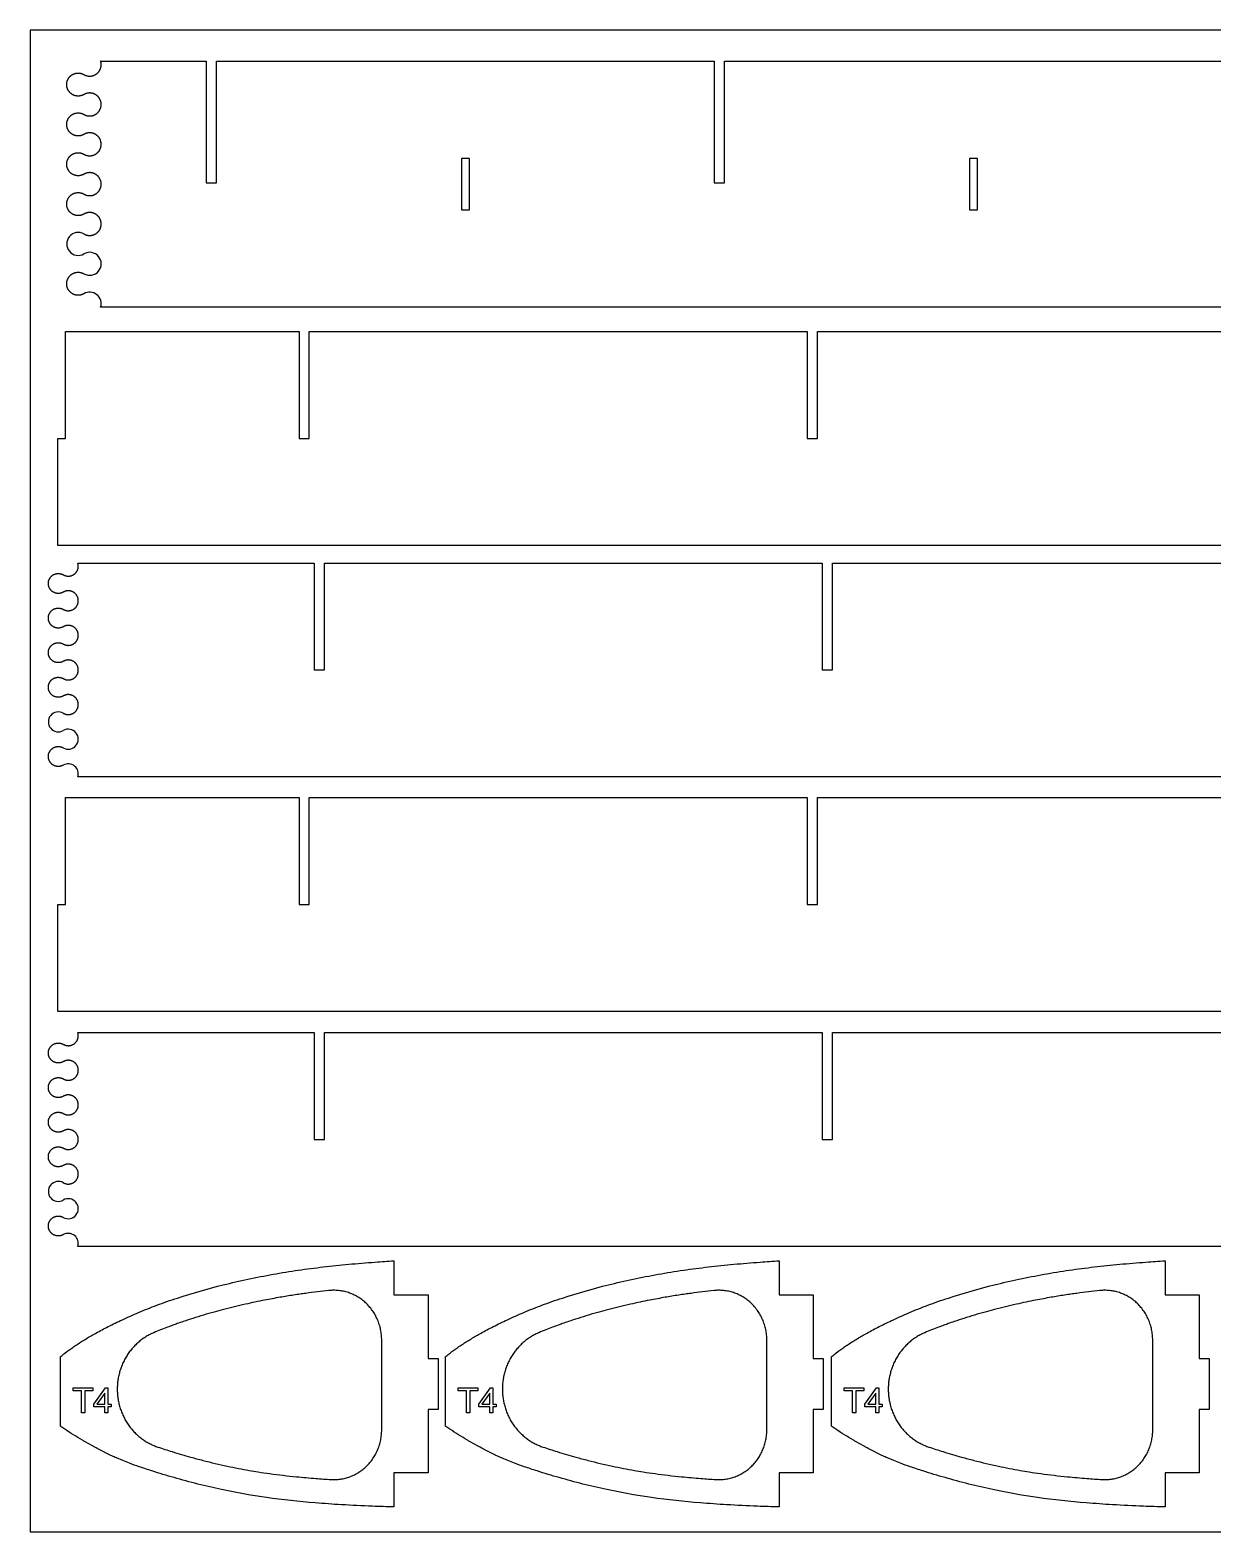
# Model space of a CAD drawing. Header units: millimetres. Extents: x -1485 to 1304, y -887 to 371.
# Drawn here: x -1485 to -1013, y -229 to 371 of the extents above; entities that cross this region are included whole.
import ezdxf

# ---------------------------------------------------------------- set-up
doc = ezdxf.new("R2010")
doc.units = ezdxf.units.MM
doc.header["$MEASUREMENT"] = 0
doc.layers.add('Predeterminada', color=18, linetype='Continuous', true_color=0x000000)
doc.layers.add('Predeterminado', color=18, linetype='Continuous', true_color=0x000000)

msp = doc.modelspace()

# ---------------------------------------------------------------- linework, layer by layer
at = {"layer": 'Predeterminada'}
for p, q in [((-1457.212, 358.891), (-1415.008, 358.891)), ((-1415.008, 358.891), (-1415.008, 310.26)), ((-1410.931, 310.26), (-1410.931, 358.891)), ((-1410.931, 358.891), (-1313.52, 358.891)), ((-1313.52, 358.891), (-1309.442, 358.891)), ((-1309.442, 358.891), (-1212.031, 358.891)), ((-1212.031, 358.891), (-1212.031, 310.26)), ((-1207.953, 310.26), (-1207.953, 358.891)), ((-1207.953, 358.891), (-1110.542, 358.891)), ((-1110.542, 358.891), (-1106.465, 358.891)), ((-1106.465, 358.891), (-1009.053, 358.891)), ((-1463.875, 345.524), (-1463.875, 345.524)), ((-1415.008, 310.26), (-1412.97, 310.26)), ((-1412.97, 310.26), (-1410.931, 310.26)), ((-1212.031, 310.26), (-1209.992, 310.26)), ((-1209.992, 310.26), (-1207.953, 310.26)), ((-1412.97, 260.542), (-1457.212, 260.542)), ((-1209.992, 260.542), (-1412.97, 260.542)), ((-1007.015, 260.542), (-1209.992, 260.542)), ((-1466.322, 158.351), (-1371.872, 158.351)), ((-1371.872, 158.351), (-1371.872, 115.646)), ((-1367.794, 115.646), (-1367.794, 158.351)), ((-1367.794, 158.351), (-1168.894, 158.351)), ((-1168.894, 158.351), (-1168.894, 115.646)), ((-1164.817, 115.646), (-1164.817, 158.351)), ((-1164.817, 158.351), (-965.917, 158.351)), ((-1472.109, 146.741), (-1472.109, 146.741)), ((-1371.872, 115.646), (-1367.794, 115.646)), ((-1168.894, 115.646), (-1166.855, 115.646)), ((-1166.855, 115.646), (-1164.817, 115.646)), ((-758.862, 72.928), (-1466.322, 72.928)), ((-1466.322, -29.219), (-1371.872, -29.219)), ((-1371.872, -29.219), (-1371.872, -71.924)), ((-1367.794, -71.924), (-1367.794, -29.219)), ((-1367.794, -29.219), (-1168.894, -29.219)), ((-1168.894, -29.219), (-1168.894, -71.924)), ((-1164.817, -71.924), (-1164.817, -29.219)), ((-1164.817, -29.219), (-965.917, -29.219)), ((-1472.109, -40.829), (-1472.109, -40.829)), ((-1371.872, -71.924), (-1367.794, -71.924)), ((-1168.894, -71.924), (-1166.855, -71.924)), ((-1166.855, -71.924), (-1164.817, -71.924)), ((-758.862, -114.642), (-1466.322, -114.642)), ((-1344.904, -173.437), (-1344.904, -152.061)), ((-1191.053, -173.437), (-1191.053, -152.061)), ((-1036.876, -173.437), (-1036.876, -152.061)), ((-1468.154, -172.344, -4796.231), (-1468.154, -171.199, -4796.231)), ((-1468.154, -171.199, -4796.231), (-1460.322, -171.199, -4796.231)), ((-1464.901, -172.344, -4796.231), (-1468.154, -172.344, -4796.231)), ((-1464.901, -181.139, -4796.231), (-1464.901, -172.344, -4796.231)), ((-1460.322, -172.344, -4796.231), (-1463.575, -172.344, -4796.231)), ((-1463.575, -172.344, -4796.231), (-1463.575, -181.139, -4796.231)), ((-1460.322, -171.199, -4796.231), (-1460.322, -172.344, -4796.231)), ((-1459.901, -177.645, -4796.231), (-1455.262, -171.199, -4796.231)), ((-1455.503, -173.21, -4796.231), (-1458.694, -177.645, -4796.231)), ((-1455.503, -177.645, -4796.231), (-1455.503, -173.21, -4796.231)), ((-1455.262, -171.199, -4796.231), (-1454.298, -171.199, -4796.231)), ((-1454.298, -171.199, -4796.231), (-1454.298, -177.645, -4796.231)), ((-1344.904, -187.922), (-1344.904, -173.437)), ((-1314.303, -172.344, -4796.231), (-1314.303, -171.199, -4796.231)), ((-1314.303, -171.199, -4796.231), (-1306.472, -171.199, -4796.231)), ((-1311.05, -172.344, -4796.231), (-1314.303, -172.344, -4796.231)), ((-1311.05, -181.139, -4796.231), (-1311.05, -172.344, -4796.231)), ((-1306.472, -172.344, -4796.231), (-1309.725, -172.344, -4796.231)), ((-1309.725, -172.344, -4796.231), (-1309.725, -181.139, -4796.231)), ((-1306.472, -171.199, -4796.231), (-1306.472, -172.344, -4796.231)), ((-1306.05, -177.645, -4796.231), (-1301.412, -171.199, -4796.231)), ((-1301.653, -173.21, -4796.231), (-1304.844, -177.645, -4796.231)), ((-1301.653, -177.645, -4796.231), (-1301.653, -173.21, -4796.231)), ((-1301.412, -171.199, -4796.231), (-1300.448, -171.199, -4796.231)), ((-1300.448, -171.199, -4796.231), (-1300.448, -177.645, -4796.231)), ((-1191.053, -187.922), (-1191.053, -173.437)), ((-1160.126, -172.344, -4796.231), (-1160.126, -171.199, -4796.231)), ((-1160.126, -171.199, -4796.231), (-1152.295, -171.199, -4796.231)), ((-1156.873, -172.344, -4796.231), (-1160.126, -172.344, -4796.231)), ((-1156.873, -181.139, -4796.231), (-1156.873, -172.344, -4796.231)), ((-1152.295, -172.344, -4796.231), (-1155.548, -172.344, -4796.231)), ((-1155.548, -172.344, -4796.231), (-1155.548, -181.139, -4796.231)), ((-1152.295, -171.199, -4796.231), (-1152.295, -172.344, -4796.231)), ((-1151.873, -177.645, -4796.231), (-1147.235, -171.199, -4796.231)), ((-1147.476, -173.21, -4796.231), (-1150.667, -177.645, -4796.231)), ((-1147.476, -177.645, -4796.231), (-1147.476, -173.21, -4796.231)), ((-1147.235, -171.199, -4796.231), (-1146.271, -171.199, -4796.231)), ((-1146.271, -171.199, -4796.231), (-1146.271, -177.645, -4796.231)), ((-1036.876, -187.922), (-1036.876, -173.437)), ((-1459.901, -178.79, -4796.231), (-1459.901, -177.645, -4796.231)), ((-1455.503, -178.79, -4796.231), (-1459.901, -178.79, -4796.231)), ((-1458.694, -177.645, -4796.231), (-1455.503, -177.645, -4796.231)), ((-1455.503, -181.139, -4796.231), (-1455.503, -178.79, -4796.231)), ((-1454.298, -177.645, -4796.231), (-1452.973, -177.645, -4796.231)), ((-1452.973, -178.79, -4796.231), (-1454.298, -178.79, -4796.231)), ((-1454.298, -178.79, -4796.231), (-1454.298, -181.139, -4796.231)), ((-1452.973, -177.645, -4796.231), (-1452.973, -178.79, -4796.231)), ((-1306.05, -178.79, -4796.231), (-1306.05, -177.645, -4796.231)), ((-1301.653, -178.79, -4796.231), (-1306.05, -178.79, -4796.231)), ((-1304.844, -177.645, -4796.231), (-1301.653, -177.645, -4796.231)), ((-1301.653, -181.139, -4796.231), (-1301.653, -178.79, -4796.231)), ((-1300.448, -177.645, -4796.231), (-1299.123, -177.645, -4796.231)), ((-1299.123, -178.79, -4796.231), (-1300.448, -178.79, -4796.231)), ((-1300.448, -178.79, -4796.231), (-1300.448, -181.139, -4796.231)), ((-1299.123, -177.645, -4796.231), (-1299.123, -178.79, -4796.231)), ((-1151.873, -178.79, -4796.231), (-1151.873, -177.645, -4796.231)), ((-1147.476, -178.79, -4796.231), (-1151.873, -178.79, -4796.231)), ((-1150.667, -177.645, -4796.231), (-1147.476, -177.645, -4796.231)), ((-1147.476, -181.139, -4796.231), (-1147.476, -178.79, -4796.231)), ((-1146.271, -177.645, -4796.231), (-1144.946, -177.645, -4796.231)), ((-1144.946, -178.79, -4796.231), (-1146.271, -178.79, -4796.231)), ((-1146.271, -178.79, -4796.231), (-1146.271, -181.139, -4796.231)), ((-1144.946, -177.645, -4796.231), (-1144.946, -178.79, -4796.231)), ((-1463.575, -181.139, -4796.231), (-1464.901, -181.139, -4796.231)), ((-1454.298, -181.139, -4796.231), (-1455.503, -181.139, -4796.231)), ((-1309.725, -181.139, -4796.231), (-1311.05, -181.139, -4796.231)), ((-1300.448, -181.139, -4796.231), (-1301.653, -181.139, -4796.231)), ((-1155.548, -181.139, -4796.231), (-1156.873, -181.139, -4796.231)), ((-1146.271, -181.139, -4796.231), (-1147.476, -181.139, -4796.231))]:
    msp.add_line(p, q, dxfattribs=at)
for points in [[(-1485.405, -228.716), (-585.405, -228.716), (-585.405, 371.284), (-1485.405, 371.284), (-1485.405, -228.716)], [(-1313.081, 299.52), (-1309.881, 299.52), (-1309.881, 319.91), (-1313.081, 319.91), (-1313.081, 299.52)], [(-1110.103, 299.52), (-1106.903, 299.52), (-1106.903, 319.91), (-1110.103, 319.91), (-1110.103, 299.52)]]:
    msp.add_lwpolyline(points, dxfattribs=at)
for centre, radius, start, end in [((-1466.172, 285.844), 4.594, 60.000006, 299.999992), ((-1461.577, 277.887), 4.594, 239.999997, 120.000011), ((-1461.577, 261.972), 4.594, 341.860307, 119.999981), ((-1474.104, 94.905), 3.99, 60.000006, 299.999992), ((-1470.114, 87.993), 3.99, 239.999997, 120.000011), ((-1470.114, 74.17), 3.99, 341.860307, 119.999981), ((-1474.104, -92.665), 3.99, 60.000006, 299.999992), ((-1470.114, -99.577), 3.99, 239.999997, 120.000011), ((-1470.114, -113.4), 3.99, 341.860307, 119.999981)]:
    msp.add_arc(centre, radius, start, end, dxfattribs=at)
for points, weights, knots in [([(-1470.766, 349.503), (-1470.766, 352.155), (-1468.469, 353.482), (-1466.172, 354.808), (-1463.875, 353.482)], [1, 0.866025424858, 1, 0.866025424858, 1], [1451.956567, 1451.956567, 1451.956567, 1460.3341467, 1460.3341467, 1468.7117265, 1468.7117265, 1468.7117265]), ([(-1463.875, 353.482), (-1461.577, 352.155), (-1459.28, 353.482), (-1456.983, 354.808), (-1456.983, 357.46), (-1456.983, 358.194), (-1457.212, 358.891)], [1, 0.866025424858, 1, 0.866025424858, 1, 0.95898069238, 0.943079338608], [1468.7117265, 1468.7117265, 1468.7117265, 1477.0893062, 1477.0893062, 1485.4668859, 1485.4668859, 1488.031869, 1488.031869, 1488.031869]), ([(-1463.875, 345.524), (-1465.834, 344.393), (-1467.925, 345.256), (-1470.016, 346.12), (-1470.607, 348.304), (-1470.766, 348.893), (-1470.766, 349.503)], [1, 0.897117578566, 1, 0.897117578566, 1, 0.970006384691, 0.957501023386], [1435.1790604, 1435.1790604, 1435.1790604, 1442.5005814, 1442.5005814, 1449.8221024, 1449.8221024, 1451.956567, 1451.956567, 1451.956567]), ([(-1463.875, 337.567), (-1461.577, 336.241), (-1459.28, 337.567), (-1456.983, 338.893), (-1456.983, 341.546), (-1456.983, 344.198), (-1459.28, 345.524), (-1461.577, 346.85), (-1463.875, 345.524)], [1, 0.866025424858, 1, 0.866025424858, 1, 0.866025424858, 1, 0.866025424858, 1], [1401.6687388, 1401.6687388, 1401.6687388, 1410.0463185, 1410.0463185, 1418.4238982, 1418.4238982, 1426.801478, 1426.801478, 1435.1790577, 1435.1790577, 1435.1790577]), ([(-1463.875, 329.609), (-1466.172, 328.283), (-1468.469, 329.609), (-1470.766, 330.936), (-1470.766, 333.588), (-1470.766, 336.241), (-1468.469, 337.567), (-1466.172, 338.893), (-1463.875, 337.567)], [1, 0.866025424858, 1, 0.866025424858, 1, 0.866025424858, 1, 0.866025424858, 1], [1368.1584198, 1368.1584198, 1368.1584198, 1376.5359996, 1376.5359996, 1384.9135793, 1384.9135793, 1393.291159, 1393.291159, 1401.6687388, 1401.6687388, 1401.6687388]), ([(-1463.875, 321.652), (-1461.577, 320.326), (-1459.28, 321.652), (-1456.983, 322.978), (-1456.983, 325.631), (-1456.983, 328.283), (-1459.28, 329.609), (-1461.577, 330.936), (-1463.875, 329.609)], [1, 0.866025424858, 1, 0.866025424858, 1, 0.866025424858, 1, 0.866025424858, 1], [1334.6481009, 1334.6481009, 1334.6481009, 1343.0256806, 1343.0256806, 1351.4032603, 1351.4032603, 1359.7808401, 1359.7808401, 1368.1584198, 1368.1584198, 1368.1584198]), ([(-1463.875, 313.695), (-1466.172, 312.369), (-1468.469, 313.695), (-1470.766, 315.021), (-1470.766, 317.673), (-1470.766, 320.326), (-1468.469, 321.652), (-1466.172, 322.978), (-1463.875, 321.652)], [1, 0.866025424858, 1, 0.866025424858, 1, 0.866025424858, 1, 0.866025424858, 1], [1301.1377819, 1301.1377819, 1301.1377819, 1309.5153617, 1309.5153617, 1317.8929414, 1317.8929414, 1326.2705211, 1326.2705211, 1334.6481009, 1334.6481009, 1334.6481009]), ([(-1463.875, 305.737), (-1461.577, 304.411), (-1459.28, 305.737), (-1456.983, 307.064), (-1456.983, 309.716), (-1456.983, 312.369), (-1459.28, 313.695), (-1461.577, 315.021), (-1463.875, 313.695)], [0.999999995439, 0.866025427138, 1, 0.866025424858, 1, 0.866025424858, 1, 0.866025424858, 1], [1267.627463, 1267.627463, 1267.627463, 1276.0050426, 1276.0050426, 1284.3826224, 1284.3826224, 1292.7602022, 1292.7602022, 1301.1377819, 1301.1377819, 1301.1377819]), ([(-1463.875, 297.78), (-1466.172, 296.454), (-1468.469, 297.78), (-1470.766, 299.106), (-1470.766, 301.759), (-1470.766, 304.411), (-1468.469, 305.737), (-1466.172, 307.064), (-1463.875, 305.737)], [1, 0.866025424858, 1, 0.866025424858, 1, 0.866025424858, 1, 0.866025427138, 0.999999995439], [1234.1171441, 1234.1171441, 1234.1171441, 1242.4947238, 1242.4947238, 1250.8723036, 1250.8723036, 1259.2498834, 1259.2498834, 1267.627463, 1267.627463, 1267.627463]), ([(-1463.875, 289.823), (-1461.577, 288.496), (-1459.28, 289.823), (-1456.983, 291.149), (-1456.983, 293.801), (-1456.983, 296.454), (-1459.28, 297.78), (-1461.577, 299.106), (-1463.875, 297.78)], [0.999999936116, 0.866025429769, 1, 0.866025397827, 1, 0.866025397827, 1, 0.866025397827, 1], [1200.6068211, 1200.6068211, 1200.6068211, 1208.9844003, 1208.9844003, 1217.3619816, 1217.3619816, 1225.7395628, 1225.7395628, 1234.1171441, 1234.1171441, 1234.1171441]), ([(-1470.766, 269.929), (-1470.766, 272.582), (-1468.469, 273.908), (-1466.172, 275.234), (-1463.875, 273.908)], [0.999999936116, 0.866025463444, 1, 0.866025431502, 1], [1116.8310197, 1116.8310197, 1116.8310197, 1125.2085984, 1125.2085984, 1133.5861792, 1133.5861792, 1133.5861792]), ([(-1463.875, 265.951), (-1465.834, 264.819), (-1467.925, 265.683), (-1470.016, 266.546), (-1470.607, 268.73), (-1470.766, 269.319), (-1470.766, 269.929)], [1, 0.897117578566, 1, 0.897117578566, 1, 0.970006384691, 0.957501023386], [1100.0535131, 1100.0535131, 1100.0535131, 1107.3750341, 1107.3750341, 1114.6965551, 1114.6965551, 1116.8310197, 1116.8310197, 1116.8310197]), ([(-1472.109, 153.653), (-1470.114, 152.501), (-1468.119, 153.653), (-1466.123, 154.805), (-1466.123, 157.109), (-1466.123, 157.746), (-1466.322, 158.351)], [1, 0.866025424858, 1, 0.866025424858, 1, 0.95898069238, 0.943079338608], [1468.7117265, 1468.7117265, 1468.7117265, 1477.0893062, 1477.0893062, 1485.4668859, 1485.4668859, 1488.031869, 1488.031869, 1488.031869]), ([(-1478.095, 150.197), (-1478.095, 152.501), (-1476.099, 153.653), (-1474.104, 154.805), (-1472.109, 153.653)], [1, 0.866025424858, 1, 0.866025424858, 1], [1451.956567, 1451.956567, 1451.956567, 1460.3341467, 1460.3341467, 1468.7117265, 1468.7117265, 1468.7117265]), ([(-1472.109, 146.741), (-1473.811, 145.759), (-1475.627, 146.509), (-1477.443, 147.259), (-1477.956, 149.156), (-1478.095, 149.667), (-1478.095, 150.197)], [1, 0.897117578566, 1, 0.897117578566, 1, 0.970006384691, 0.957501023386], [1435.1790604, 1435.1790604, 1435.1790604, 1442.5005814, 1442.5005814, 1449.8221024, 1449.8221024, 1451.956567, 1451.956567, 1451.956567]), ([(-1472.109, 139.83), (-1470.114, 138.678), (-1468.119, 139.83), (-1466.123, 140.982), (-1466.123, 143.285), (-1466.123, 145.589), (-1468.119, 146.741), (-1470.114, 147.893), (-1472.109, 146.741)], [1, 0.866025424858, 1, 0.866025424858, 1, 0.866025424858, 1, 0.866025424858, 1], [1401.6687388, 1401.6687388, 1401.6687388, 1410.0463185, 1410.0463185, 1418.4238982, 1418.4238982, 1426.801478, 1426.801478, 1435.1790577, 1435.1790577, 1435.1790577]), ([(-1472.109, 132.918), (-1474.104, 131.766), (-1476.099, 132.918), (-1478.095, 134.07), (-1478.095, 136.374), (-1478.095, 138.678), (-1476.099, 139.83), (-1474.104, 140.982), (-1472.109, 139.83)], [1, 0.866025424858, 1, 0.866025424858, 1, 0.866025424858, 1, 0.866025424858, 1], [1368.1584198, 1368.1584198, 1368.1584198, 1376.5359996, 1376.5359996, 1384.9135793, 1384.9135793, 1393.291159, 1393.291159, 1401.6687388, 1401.6687388, 1401.6687388]), ([(-1472.109, 126.007), (-1470.114, 124.855), (-1468.119, 126.007), (-1466.123, 127.159), (-1466.123, 129.462), (-1466.123, 131.766), (-1468.119, 132.918), (-1470.114, 134.07), (-1472.109, 132.918)], [1, 0.866025424858, 1, 0.866025424858, 1, 0.866025424858, 1, 0.866025424858, 1], [1334.6481009, 1334.6481009, 1334.6481009, 1343.0256806, 1343.0256806, 1351.4032603, 1351.4032603, 1359.7808401, 1359.7808401, 1368.1584198, 1368.1584198, 1368.1584198]), ([(-1472.109, 119.095), (-1474.104, 117.943), (-1476.099, 119.095), (-1478.095, 120.247), (-1478.095, 122.551), (-1478.095, 124.855), (-1476.099, 126.007), (-1474.104, 127.159), (-1472.109, 126.007)], [1, 0.866025424858, 1, 0.866025424858, 1, 0.866025424858, 1, 0.866025424858, 1], [1301.1377819, 1301.1377819, 1301.1377819, 1309.5153617, 1309.5153617, 1317.8929414, 1317.8929414, 1326.2705211, 1326.2705211, 1334.6481009, 1334.6481009, 1334.6481009]), ([(-1472.109, 112.183), (-1470.114, 111.032), (-1468.119, 112.183), (-1466.123, 113.335), (-1466.123, 115.639), (-1466.123, 117.943), (-1468.119, 119.095), (-1470.114, 120.247), (-1472.109, 119.095)], [0.999999995439, 0.866025427138, 1, 0.866025424858, 1, 0.866025424858, 1, 0.866025424858, 1], [1267.627463, 1267.627463, 1267.627463, 1276.0050426, 1276.0050426, 1284.3826224, 1284.3826224, 1292.7602022, 1292.7602022, 1301.1377819, 1301.1377819, 1301.1377819]), ([(-1472.109, 105.272), (-1474.104, 104.12), (-1476.099, 105.272), (-1478.095, 106.424), (-1478.095, 108.728), (-1478.095, 111.032), (-1476.099, 112.183), (-1474.104, 113.335), (-1472.109, 112.183)], [1, 0.866025424858, 1, 0.866025424858, 1, 0.866025424858, 1, 0.866025427138, 0.999999995439], [1234.1171441, 1234.1171441, 1234.1171441, 1242.4947238, 1242.4947238, 1250.8723036, 1250.8723036, 1259.2498834, 1259.2498834, 1267.627463, 1267.627463, 1267.627463]), ([(-1472.109, 98.36), (-1470.114, 97.208), (-1468.119, 98.36), (-1466.123, 99.512), (-1466.123, 101.816), (-1466.123, 104.12), (-1468.119, 105.272), (-1470.114, 106.424), (-1472.109, 105.272)], [0.999999936116, 0.866025429769, 1, 0.866025397827, 1, 0.866025397827, 1, 0.866025397827, 1], [1200.6068211, 1200.6068211, 1200.6068211, 1208.9844003, 1208.9844003, 1217.3619816, 1217.3619816, 1225.7395628, 1225.7395628, 1234.1171441, 1234.1171441, 1234.1171441]), ([(-1478.095, 81.081), (-1478.095, 83.385), (-1476.099, 84.537), (-1474.104, 85.689), (-1472.109, 84.537)], [0.999999936116, 0.866025463444, 1, 0.866025431502, 1], [1116.8310197, 1116.8310197, 1116.8310197, 1125.2085984, 1125.2085984, 1133.5861792, 1133.5861792, 1133.5861792]), ([(-1472.109, 77.626), (-1473.811, 76.643), (-1475.627, 77.393), (-1477.443, 78.143), (-1477.956, 80.04), (-1478.095, 80.552), (-1478.095, 81.081)], [1, 0.897117578566, 1, 0.897117578566, 1, 0.970006384691, 0.957501023386], [1100.0535131, 1100.0535131, 1100.0535131, 1107.3750341, 1107.3750341, 1114.6965551, 1114.6965551, 1116.8310197, 1116.8310197, 1116.8310197]), ([(-1472.109, -33.917), (-1470.114, -35.069), (-1468.119, -33.917), (-1466.123, -32.765), (-1466.123, -30.461), (-1466.123, -29.824), (-1466.322, -29.219)], [1, 0.866025424858, 1, 0.866025424858, 1, 0.95898069238, 0.943079338608], [1468.7117265, 1468.7117265, 1468.7117265, 1477.0893062, 1477.0893062, 1485.4668859, 1485.4668859, 1488.031869, 1488.031869, 1488.031869]), ([(-1478.095, -37.373), (-1478.095, -35.069), (-1476.099, -33.917), (-1474.104, -32.765), (-1472.109, -33.917)], [1, 0.866025424858, 1, 0.866025424858, 1], [1451.956567, 1451.956567, 1451.956567, 1460.3341467, 1460.3341467, 1468.7117265, 1468.7117265, 1468.7117265]), ([(-1472.109, -40.829), (-1473.811, -41.811), (-1475.627, -41.061), (-1477.443, -40.311), (-1477.956, -38.414), (-1478.095, -37.903), (-1478.095, -37.373)], [1, 0.897117578566, 1, 0.897117578566, 1, 0.970006384691, 0.957501023386], [1435.1790604, 1435.1790604, 1435.1790604, 1442.5005814, 1442.5005814, 1449.8221024, 1449.8221024, 1451.956567, 1451.956567, 1451.956567]), ([(-1472.109, -47.74), (-1470.114, -48.892), (-1468.119, -47.74), (-1466.123, -46.588), (-1466.123, -44.284), (-1466.123, -41.981), (-1468.119, -40.829), (-1470.114, -39.677), (-1472.109, -40.829)], [1, 0.866025424858, 1, 0.866025424858, 1, 0.866025424858, 1, 0.866025424858, 1], [1401.6687388, 1401.6687388, 1401.6687388, 1410.0463185, 1410.0463185, 1418.4238982, 1418.4238982, 1426.801478, 1426.801478, 1435.1790577, 1435.1790577, 1435.1790577]), ([(-1472.109, -54.652), (-1474.104, -55.804), (-1476.099, -54.652), (-1478.095, -53.5), (-1478.095, -51.196), (-1478.095, -48.892), (-1476.099, -47.74), (-1474.104, -46.588), (-1472.109, -47.74)], [1, 0.866025424858, 1, 0.866025424858, 1, 0.866025424858, 1, 0.866025424858, 1], [1368.1584198, 1368.1584198, 1368.1584198, 1376.5359996, 1376.5359996, 1384.9135793, 1384.9135793, 1393.291159, 1393.291159, 1401.6687388, 1401.6687388, 1401.6687388]), ([(-1472.109, -61.563), (-1470.114, -62.715), (-1468.119, -61.563), (-1466.123, -60.411), (-1466.123, -58.108), (-1466.123, -55.804), (-1468.119, -54.652), (-1470.114, -53.5), (-1472.109, -54.652)], [1, 0.866025424858, 1, 0.866025424858, 1, 0.866025424858, 1, 0.866025424858, 1], [1334.6481009, 1334.6481009, 1334.6481009, 1343.0256806, 1343.0256806, 1351.4032603, 1351.4032603, 1359.7808401, 1359.7808401, 1368.1584198, 1368.1584198, 1368.1584198]), ([(-1472.109, -68.475), (-1474.104, -69.627), (-1476.099, -68.475), (-1478.095, -67.323), (-1478.095, -65.019), (-1478.095, -62.715), (-1476.099, -61.563), (-1474.104, -60.411), (-1472.109, -61.563)], [1, 0.866025424858, 1, 0.866025424858, 1, 0.866025424858, 1, 0.866025424858, 1], [1301.1377819, 1301.1377819, 1301.1377819, 1309.5153617, 1309.5153617, 1317.8929414, 1317.8929414, 1326.2705211, 1326.2705211, 1334.6481009, 1334.6481009, 1334.6481009]), ([(-1472.109, -75.387), (-1470.114, -76.538), (-1468.119, -75.387), (-1466.123, -74.235), (-1466.123, -71.931), (-1466.123, -69.627), (-1468.119, -68.475), (-1470.114, -67.323), (-1472.109, -68.475)], [0.999999995439, 0.866025427138, 1, 0.866025424858, 1, 0.866025424858, 1, 0.866025424858, 1], [1267.627463, 1267.627463, 1267.627463, 1276.0050426, 1276.0050426, 1284.3826224, 1284.3826224, 1292.7602022, 1292.7602022, 1301.1377819, 1301.1377819, 1301.1377819]), ([(-1472.109, -82.298), (-1474.104, -83.45), (-1476.099, -82.298), (-1478.095, -81.146), (-1478.095, -78.842), (-1478.095, -76.538), (-1476.099, -75.387), (-1474.104, -74.235), (-1472.109, -75.387)], [1, 0.866025424858, 1, 0.866025424858, 1, 0.866025424858, 1, 0.866025427138, 0.999999995439], [1234.1171441, 1234.1171441, 1234.1171441, 1242.4947238, 1242.4947238, 1250.8723036, 1250.8723036, 1259.2498834, 1259.2498834, 1267.627463, 1267.627463, 1267.627463]), ([(-1472.109, -89.21), (-1470.114, -90.362), (-1468.119, -89.21), (-1466.123, -88.058), (-1466.123, -85.754), (-1466.123, -83.45), (-1468.119, -82.298), (-1470.114, -81.146), (-1472.109, -82.298)], [0.999999936116, 0.866025429769, 1, 0.866025397827, 1, 0.866025397827, 1, 0.866025397827, 1], [1200.6068211, 1200.6068211, 1200.6068211, 1208.9844003, 1208.9844003, 1217.3619816, 1217.3619816, 1225.7395628, 1225.7395628, 1234.1171441, 1234.1171441, 1234.1171441]), ([(-1478.095, -106.489), (-1478.095, -104.185), (-1476.099, -103.033), (-1474.104, -101.881), (-1472.109, -103.033)], [0.999999936116, 0.866025463444, 1, 0.866025431502, 1], [1116.8310197, 1116.8310197, 1116.8310197, 1125.2085984, 1125.2085984, 1133.5861792, 1133.5861792, 1133.5861792]), ([(-1472.109, -109.944), (-1473.811, -110.927), (-1475.627, -110.177), (-1477.443, -109.427), (-1477.956, -107.53), (-1478.095, -107.018), (-1478.095, -106.489)], [1, 0.897117578566, 1, 0.897117578566, 1, 0.970006384691, 0.957501023386], [1100.0535131, 1100.0535131, 1100.0535131, 1107.3750341, 1107.3750341, 1114.6965551, 1114.6965551, 1116.8310197, 1116.8310197, 1116.8310197]), ([(-1344.904, -152.061), (-1344.904, -143.209), (-1351.217, -137.283), (-1357.53, -131.358), (-1365.982, -132.278)], [1, 0.913608949889, 1, 0.913608949889, 1], [23.6309599, 23.6309599, 23.6309599, 36.2145105, 36.2145105, 48.7980611, 48.7980611, 48.7980611]), ([(-1191.053, -152.061), (-1191.053, -143.209), (-1197.367, -137.283), (-1203.68, -131.358), (-1212.132, -132.278)], [1, 0.913608949889, 1, 0.913608949889, 1], [23.6309599, 23.6309599, 23.6309599, 36.2145105, 36.2145105, 48.7980611, 48.7980611, 48.7980611]), ([(-1036.876, -152.061), (-1036.876, -143.209), (-1043.19, -137.283), (-1049.503, -131.358), (-1057.955, -132.278)], [1, 0.913608949889, 1, 0.913608949889, 1], [23.6309599, 23.6309599, 23.6309599, 36.2145105, 36.2145105, 48.7980611, 48.7980611, 48.7980611]), ([(-1435.952, -149.102), (-1451.138, -155.489), (-1450.541, -172.538), (-1449.943, -189.587), (-1434.35, -194.803)], [1, 0.81862166394, 1, 0.81862166394, 1], [123.8394736, 123.8394736, 123.8394736, 148.2116154, 148.2116154, 172.5837572, 172.5837572, 172.5837572]), ([(-1282.102, -149.102), (-1297.288, -155.489), (-1296.69, -172.538), (-1296.093, -189.587), (-1280.5, -194.803)], [1, 0.81862166394, 1, 0.81862166394, 1], [123.8394736, 123.8394736, 123.8394736, 148.2116154, 148.2116154, 172.5837572, 172.5837572, 172.5837572]), ([(-1127.925, -149.102), (-1143.111, -155.489), (-1142.513, -172.538), (-1141.916, -189.587), (-1126.323, -194.803)], [1, 0.81862166394, 1, 0.81862166394, 1], [123.8394736, 123.8394736, 123.8394736, 148.2116154, 148.2116154, 172.5837572, 172.5837572, 172.5837572])]:
    msp.add_rational_spline(points, weights, degree=2, knots=knots, dxfattribs=at)
for points, knots in [([(-1365.982, -132.278), (-1367.527, -132.446), (-1370.592, -132.797), (-1374.451, -133.288), (-1377.617, -133.728), (-1381.061, -134.237), (-1385.77, -135.002), (-1392.198, -136.185), (-1399.738, -137.773), (-1406.446, -139.397), (-1413.432, -141.27), (-1418.797, -142.863), (-1423.722, -144.482), (-1426.384, -145.404), (-1428.494, -146.164), (-1431.608, -147.326), (-1434.145, -148.342), (-1435.952, -149.102)], [48.7980611, 48.7980611, 48.7980611, 48.7980611, 53.6516516, 58.4335405, 60.9481191, 63.634169, 69.3055917, 75.8419763, 84.0329266, 93.344838, 97.3620141, 106.5762516, 110.774469, 113.5009756, 115.3461946, 117.7493307, 123.8394736, 123.8394736, 123.8394736, 123.8394736]), ([(-1212.132, -132.278), (-1213.677, -132.446), (-1216.741, -132.797), (-1220.6, -133.288), (-1223.767, -133.728), (-1227.211, -134.237), (-1231.92, -135.002), (-1238.348, -136.185), (-1245.888, -137.773), (-1252.596, -139.397), (-1259.582, -141.27), (-1264.946, -142.863), (-1269.871, -144.482), (-1272.534, -145.404), (-1274.644, -146.164), (-1277.758, -147.326), (-1280.295, -148.342), (-1282.102, -149.102)], [48.7980611, 48.7980611, 48.7980611, 48.7980611, 53.6516516, 58.4335405, 60.9481191, 63.634169, 69.3055917, 75.8419763, 84.0329266, 93.344838, 97.3620141, 106.5762516, 110.774469, 113.5009756, 115.3461946, 117.7493307, 123.8394736, 123.8394736, 123.8394736, 123.8394736]), ([(-1057.955, -132.278), (-1059.5, -132.446), (-1062.564, -132.797), (-1066.424, -133.288), (-1069.59, -133.728), (-1073.034, -134.237), (-1077.743, -135.002), (-1084.171, -136.185), (-1091.711, -137.773), (-1098.419, -139.397), (-1105.405, -141.27), (-1110.769, -142.863), (-1115.694, -144.482), (-1118.357, -145.404), (-1120.467, -146.164), (-1123.581, -147.326), (-1126.118, -148.342), (-1127.925, -149.102)], [48.7980611, 48.7980611, 48.7980611, 48.7980611, 53.6516516, 58.4335405, 60.9481191, 63.634169, 69.3055917, 75.8419763, 84.0329266, 93.344838, 97.3620141, 106.5762516, 110.774469, 113.5009756, 115.3461946, 117.7493307, 123.8394736, 123.8394736, 123.8394736, 123.8394736]), ([(-1434.35, -194.803), (-1432.455, -195.437), (-1428.104, -196.836), (-1422.094, -198.602), (-1414.737, -200.57), (-1406.932, -202.415), (-1399.566, -203.848), (-1393.896, -204.79), (-1387.625, -205.714), (-1379.926, -206.603), (-1371.793, -207.314), (-1367.204, -207.642), (-1365.2, -207.774)], [172.5837572, 172.5837572, 172.5837572, 172.5837572, 178.8049152, 186.8139679, 192.0953081, 202.5416478, 211.8214888, 215.5113139, 220.4849348, 231.613376, 239.7159879, 245.9897566, 245.9897566, 245.9897566, 245.9897566]), ([(-1280.5, -194.803), (-1278.604, -195.437), (-1274.253, -196.836), (-1268.244, -198.602), (-1260.887, -200.57), (-1253.082, -202.415), (-1245.716, -203.848), (-1240.046, -204.79), (-1233.775, -205.714), (-1226.076, -206.603), (-1217.943, -207.314), (-1213.353, -207.642), (-1211.35, -207.774)], [172.5837572, 172.5837572, 172.5837572, 172.5837572, 178.8049152, 186.8139679, 192.0953081, 202.5416478, 211.8214888, 215.5113139, 220.4849348, 231.613376, 239.7159879, 245.9897566, 245.9897566, 245.9897566, 245.9897566]), ([(-1126.323, -194.803), (-1124.427, -195.437), (-1120.076, -196.836), (-1114.067, -198.602), (-1106.71, -200.57), (-1098.905, -202.415), (-1091.539, -203.848), (-1085.869, -204.79), (-1079.598, -205.714), (-1071.899, -206.603), (-1063.766, -207.314), (-1059.176, -207.642), (-1057.173, -207.774)], [172.5837572, 172.5837572, 172.5837572, 172.5837572, 178.8049152, 186.8139679, 192.0953081, 202.5416478, 211.8214888, 215.5113139, 220.4849348, 231.613376, 239.7159879, 245.9897566, 245.9897566, 245.9897566, 245.9897566])]:
    msp.add_open_spline(points, degree=3, knots=knots, dxfattribs=at)
for points, weights in [([(-1350.928, -202.423), (-1344.904, -196.53), (-1344.904, -187.922)], [1, 0.917739257684, 1]), ([(-1197.078, -202.423), (-1191.053, -196.53), (-1191.053, -187.922)], [1, 0.917739257684, 1]), ([(-1042.901, -202.423), (-1036.876, -196.53), (-1036.876, -187.922)], [1, 0.917739257684, 1]), ([(-1365.2, -207.774), (-1356.953, -208.316), (-1350.928, -202.423)], [1, 0.917739257686, 1]), ([(-1211.35, -207.774), (-1203.102, -208.316), (-1197.078, -202.423)], [1, 0.917739257686, 1]), ([(-1057.173, -207.774), (-1048.926, -208.316), (-1042.901, -202.423)], [1, 0.917739257686, 1])]:
    msp.add_rational_spline(points, weights, degree=2, dxfattribs=at)
at = {"layer": 'Predeterminado'}
for p, q in [((-1471.258, 208.11), (-1471.258, 250.815)), ((-1471.258, 250.815), (-1377.924, 250.815)), ((-1377.924, 250.815), (-1377.924, 208.11)), ((-1373.847, 208.11), (-1373.847, 250.815)), ((-1373.847, 250.815), (-1174.947, 250.815)), ((-1174.947, 250.815), (-1174.947, 208.11)), ((-1170.869, 208.11), (-1170.869, 250.815)), ((-1170.869, 250.815), (-971.969, 250.815)), ((-1474.336, 165.392), (-1474.336, 208.11)), ((-1474.336, 208.11), (-1471.258, 208.11)), ((-1377.924, 208.11), (-1373.847, 208.11)), ((-1174.947, 208.11), (-1170.869, 208.11)), ((-660.465, 165.392), (-1474.336, 165.392)), ((-1471.258, 21.977), (-1471.258, 64.682)), ((-1471.258, 64.682), (-1377.924, 64.682)), ((-1377.924, 64.682), (-1377.924, 21.977)), ((-1373.847, 21.977), (-1373.847, 64.682)), ((-1373.847, 64.682), (-1174.947, 64.682)), ((-1174.947, 64.682), (-1174.947, 21.977)), ((-1170.869, 21.977), (-1170.869, 64.682)), ((-1170.869, 64.682), (-971.969, 64.682)), ((-1474.336, -20.742), (-1474.336, 21.977)), ((-1474.336, 21.977), (-1471.258, 21.977)), ((-1377.924, 21.977), (-1373.847, 21.977)), ((-1174.947, 21.977), (-1170.869, 21.977)), ((-660.465, -20.742), (-1474.336, -20.742)), ((-1339.998, -120.385), (-1339.998, -133.976)), ((-1186.148, -120.385), (-1186.148, -133.976)), ((-1031.971, -120.385), (-1031.971, -133.976)), ((-1339.998, -133.976), (-1326.407, -133.976)), ((-1326.407, -133.976), (-1326.407, -159.365)), ((-1186.148, -133.976), (-1172.556, -133.976)), ((-1172.556, -133.976), (-1172.556, -159.365)), ((-1031.971, -133.976), (-1018.38, -133.976)), ((-1018.38, -133.976), (-1018.38, -159.365)), ((-1473.231, -186.491), (-1473.231, -158.664)), ((-1326.407, -159.365), (-1322.329, -159.365)), ((-1322.329, -159.365), (-1322.329, -179.753)), ((-1319.381, -186.491), (-1319.381, -158.664)), ((-1172.556, -159.365), (-1168.479, -159.365)), ((-1168.479, -159.365), (-1168.479, -179.753)), ((-1165.204, -186.491), (-1165.204, -158.664)), ((-1018.38, -159.365), (-1014.302, -159.365)), ((-1014.302, -159.365), (-1014.302, -179.753)), ((-1322.329, -179.753), (-1326.407, -179.753)), ((-1326.407, -179.753), (-1326.407, -205.137)), ((-1168.479, -179.753), (-1172.556, -179.753)), ((-1172.556, -179.753), (-1172.556, -205.137)), ((-1014.302, -179.753), (-1018.38, -179.753)), ((-1018.38, -179.753), (-1018.38, -205.137)), ((-1460.462, -194.355), (-1463.379, -192.708)), ((-1453.599, -197.901), (-1457.577, -195.905)), ((-1306.611, -194.355), (-1309.529, -192.708)), ((-1299.748, -197.901), (-1303.727, -195.905)), ((-1152.434, -194.355), (-1155.352, -192.708)), ((-1145.571, -197.901), (-1149.55, -195.905)), ((-1448.391, -200.203), (-1450.856, -199.161)), ((-1294.54, -200.203), (-1297.006, -199.161)), ((-1140.364, -200.203), (-1142.829, -199.161)), ((-1326.407, -205.137), (-1339.998, -205.137)), ((-1339.998, -205.137), (-1339.998, -218.729)), ((-1172.556, -205.137), (-1186.148, -205.137)), ((-1186.148, -205.137), (-1186.148, -218.729)), ((-1018.38, -205.137), (-1031.971, -205.137)), ((-1031.971, -205.137), (-1031.971, -218.729))]:
    msp.add_line(p, q, dxfattribs=at)
for points, knots in [([(-1473.231, -158.664), (-1473.145, -158.595), (-1472.558, -158.123), (-1470.946, -156.862), (-1468.818, -155.31), (-1465.983, -153.388), (-1462.906, -151.458), (-1458.778, -149.076), (-1453.972, -146.533), (-1448.302, -143.777), (-1441.816, -140.891), (-1435.877, -138.521), (-1430.699, -136.639), (-1421.938, -133.674), (-1411.138, -130.614), (-1398.316, -127.672), (-1389.976, -126.039), (-1383.258, -124.895), (-1376.585, -123.874), (-1369.916, -123.015), (-1363.197, -122.282), (-1356.315, -121.605), (-1348.569, -120.956), (-1342.532, -120.542), (-1339.998, -120.385)], [340.5128117, 340.5128117, 340.5128117, 340.5128117, 340.7568942, 342.1751209, 345.0298363, 346.5698321, 349.7349056, 353.0436848, 357.0878072, 361.7342026, 366.9584894, 372.7541305, 375.8437696, 379.1207653, 393.1651111, 400.6047425, 408.1544486, 411.921071, 415.6450612, 423.053193, 426.7622779, 430.5633362, 438.3158418, 443.9192537, 443.9192537, 443.9192537, 443.9192537]), ([(-1319.381, -158.664), (-1319.295, -158.595), (-1318.708, -158.123), (-1317.096, -156.862), (-1314.968, -155.31), (-1312.132, -153.388), (-1309.056, -151.458), (-1304.928, -149.076), (-1300.122, -146.533), (-1294.451, -143.777), (-1287.965, -140.891), (-1282.027, -138.521), (-1276.848, -136.639), (-1268.088, -133.674), (-1257.288, -130.614), (-1244.466, -127.672), (-1236.125, -126.039), (-1229.408, -124.895), (-1222.735, -123.874), (-1216.066, -123.015), (-1209.347, -122.282), (-1202.465, -121.605), (-1194.719, -120.956), (-1188.682, -120.542), (-1186.148, -120.385)], [340.5128117, 340.5128117, 340.5128117, 340.5128117, 340.7568942, 342.1751209, 345.0298363, 346.5698321, 349.7349056, 353.0436848, 357.0878072, 361.7342026, 366.9584894, 372.7541305, 375.8437696, 379.1207653, 393.1651111, 400.6047425, 408.1544486, 411.921071, 415.6450612, 423.053193, 426.7622779, 430.5633362, 438.3158418, 443.9192537, 443.9192537, 443.9192537, 443.9192537]), ([(-1165.204, -158.664), (-1165.118, -158.595), (-1164.531, -158.123), (-1162.919, -156.862), (-1160.791, -155.31), (-1157.955, -153.388), (-1154.879, -151.458), (-1150.751, -149.076), (-1145.945, -146.533), (-1140.274, -143.777), (-1133.789, -140.891), (-1127.85, -138.521), (-1122.671, -136.639), (-1113.911, -133.674), (-1103.111, -130.614), (-1090.289, -127.672), (-1081.948, -126.039), (-1075.231, -124.895), (-1068.558, -123.874), (-1061.889, -123.015), (-1055.17, -122.282), (-1048.288, -121.605), (-1040.542, -120.956), (-1034.505, -120.542), (-1031.971, -120.385)], [340.5128117, 340.5128117, 340.5128117, 340.5128117, 340.7568942, 342.1751209, 345.0298363, 346.5698321, 349.7349056, 353.0436848, 357.0878072, 361.7342026, 366.9584894, 372.7541305, 375.8437696, 379.1207653, 393.1651111, 400.6047425, 408.1544486, 411.921071, 415.6450612, 423.053193, 426.7622779, 430.5633362, 438.3158418, 443.9192537, 443.9192537, 443.9192537, 443.9192537]), ([(-1463.379, -192.708), (-1463.754, -192.491), (-1465.321, -191.578), (-1468.054, -189.924), (-1470.93, -188.068), (-1472.641, -186.901), (-1473.208, -186.507), (-1473.231, -186.491)], [311.4655452, 311.4655452, 311.4655452, 311.4655452, 312.422611, 315.4686989, 318.5147868, 319.9778649, 320.0396294, 320.0396294, 320.0396294, 320.0396294]), ([(-1309.529, -192.708), (-1309.904, -192.491), (-1311.471, -191.578), (-1314.203, -189.924), (-1317.08, -188.068), (-1318.791, -186.901), (-1319.358, -186.507), (-1319.381, -186.491)], [311.4655452, 311.4655452, 311.4655452, 311.4655452, 312.422611, 315.4686989, 318.5147868, 319.9778649, 320.0396294, 320.0396294, 320.0396294, 320.0396294]), ([(-1155.352, -192.708), (-1155.727, -192.491), (-1157.294, -191.578), (-1160.026, -189.924), (-1162.903, -188.068), (-1164.614, -186.901), (-1165.181, -186.507), (-1165.204, -186.491)], [311.4655452, 311.4655452, 311.4655452, 311.4655452, 312.422611, 315.4686989, 318.5147868, 319.9778649, 320.0396294, 320.0396294, 320.0396294, 320.0396294]), ([(-1457.577, -195.905), (-1458.216, -195.571), (-1459.179, -195.057), (-1460.137, -194.534), (-1460.462, -194.355)], [306.5917662, 306.5917662, 306.5917662, 306.5917662, 308.1827174, 309.000903, 309.000903, 309.000903, 309.000903]), ([(-1450.856, -199.161), (-1451.188, -199.015), (-1451.938, -198.679), (-1452.851, -198.257), (-1453.433, -197.98), (-1453.599, -197.901)], [301.0959717, 301.0959717, 301.0959717, 301.0959717, 301.8956403, 302.9110444, 303.3165116, 303.3165116, 303.3165116, 303.3165116]), ([(-1303.727, -195.905), (-1304.366, -195.571), (-1305.329, -195.057), (-1306.287, -194.534), (-1306.611, -194.355)], [306.5917662, 306.5917662, 306.5917662, 306.5917662, 308.1827174, 309.000903, 309.000903, 309.000903, 309.000903]), ([(-1297.006, -199.161), (-1297.337, -199.015), (-1298.088, -198.679), (-1299.001, -198.257), (-1299.582, -197.98), (-1299.748, -197.901)], [301.0959717, 301.0959717, 301.0959717, 301.0959717, 301.8956403, 302.9110444, 303.3165116, 303.3165116, 303.3165116, 303.3165116]), ([(-1149.55, -195.905), (-1150.189, -195.571), (-1151.152, -195.057), (-1152.11, -194.534), (-1152.434, -194.355)], [306.5917662, 306.5917662, 306.5917662, 306.5917662, 308.1827174, 309.000903, 309.000903, 309.000903, 309.000903]), ([(-1142.829, -199.161), (-1143.16, -199.015), (-1143.911, -198.679), (-1144.824, -198.257), (-1145.406, -197.98), (-1145.571, -197.901)], [301.0959717, 301.0959717, 301.0959717, 301.0959717, 301.8956403, 302.9110444, 303.3165116, 303.3165116, 303.3165116, 303.3165116]), ([(-1339.998, -218.729), (-1342.873, -218.66), (-1349.863, -218.441), (-1358.601, -218.007), (-1366.213, -217.51), (-1376.233, -216.754), (-1385.698, -215.769), (-1394.575, -214.446), (-1398.765, -213.761), (-1403.527, -212.894), (-1410.281, -211.519), (-1418.415, -209.626), (-1427.694, -207.127), (-1434.628, -205.026), (-1439.267, -203.512), (-1442.259, -202.502), (-1445.308, -201.417), (-1447.48, -200.573), (-1448.391, -200.203)], [217.7920518, 217.7920518, 217.7920518, 217.7920518, 224.1377876, 233.2280531, 237.1016388, 240.9752245, 255.4091574, 258.0960863, 260.7830151, 264.7811215, 268.7792279, 275.9953819, 283.211536, 289.9873316, 291.9850816, 293.9828315, 296.9569462, 299.126751, 299.126751, 299.126751, 299.126751]), ([(-1186.148, -218.729), (-1189.022, -218.66), (-1196.012, -218.441), (-1204.75, -218.007), (-1212.363, -217.51), (-1222.383, -216.754), (-1231.848, -215.769), (-1240.725, -214.446), (-1244.915, -213.761), (-1249.677, -212.894), (-1256.431, -211.519), (-1264.565, -209.626), (-1273.844, -207.127), (-1280.778, -205.026), (-1285.417, -203.512), (-1288.409, -202.502), (-1291.457, -201.417), (-1293.63, -200.573), (-1294.54, -200.203)], [217.7920518, 217.7920518, 217.7920518, 217.7920518, 224.1377876, 233.2280531, 237.1016388, 240.9752245, 255.4091574, 258.0960863, 260.7830151, 264.7811215, 268.7792279, 275.9953819, 283.211536, 289.9873316, 291.9850816, 293.9828315, 296.9569462, 299.126751, 299.126751, 299.126751, 299.126751]), ([(-1031.971, -218.729), (-1034.845, -218.66), (-1041.836, -218.441), (-1050.573, -218.007), (-1058.186, -217.51), (-1068.206, -216.754), (-1077.671, -215.769), (-1086.548, -214.446), (-1090.738, -213.761), (-1095.5, -212.894), (-1102.254, -211.519), (-1110.388, -209.626), (-1119.667, -207.127), (-1126.601, -205.026), (-1131.24, -203.512), (-1134.232, -202.502), (-1137.28, -201.417), (-1139.453, -200.573), (-1140.364, -200.203)], [217.7920518, 217.7920518, 217.7920518, 217.7920518, 224.1377876, 233.2280531, 237.1016388, 240.9752245, 255.4091574, 258.0960863, 260.7830151, 264.7811215, 268.7792279, 275.9953819, 283.211536, 289.9873316, 291.9850816, 293.9828315, 296.9569462, 299.126751, 299.126751, 299.126751, 299.126751])]:
    msp.add_open_spline(points, degree=3, knots=knots, dxfattribs=at)

doc.saveas('drawing.dxf')
